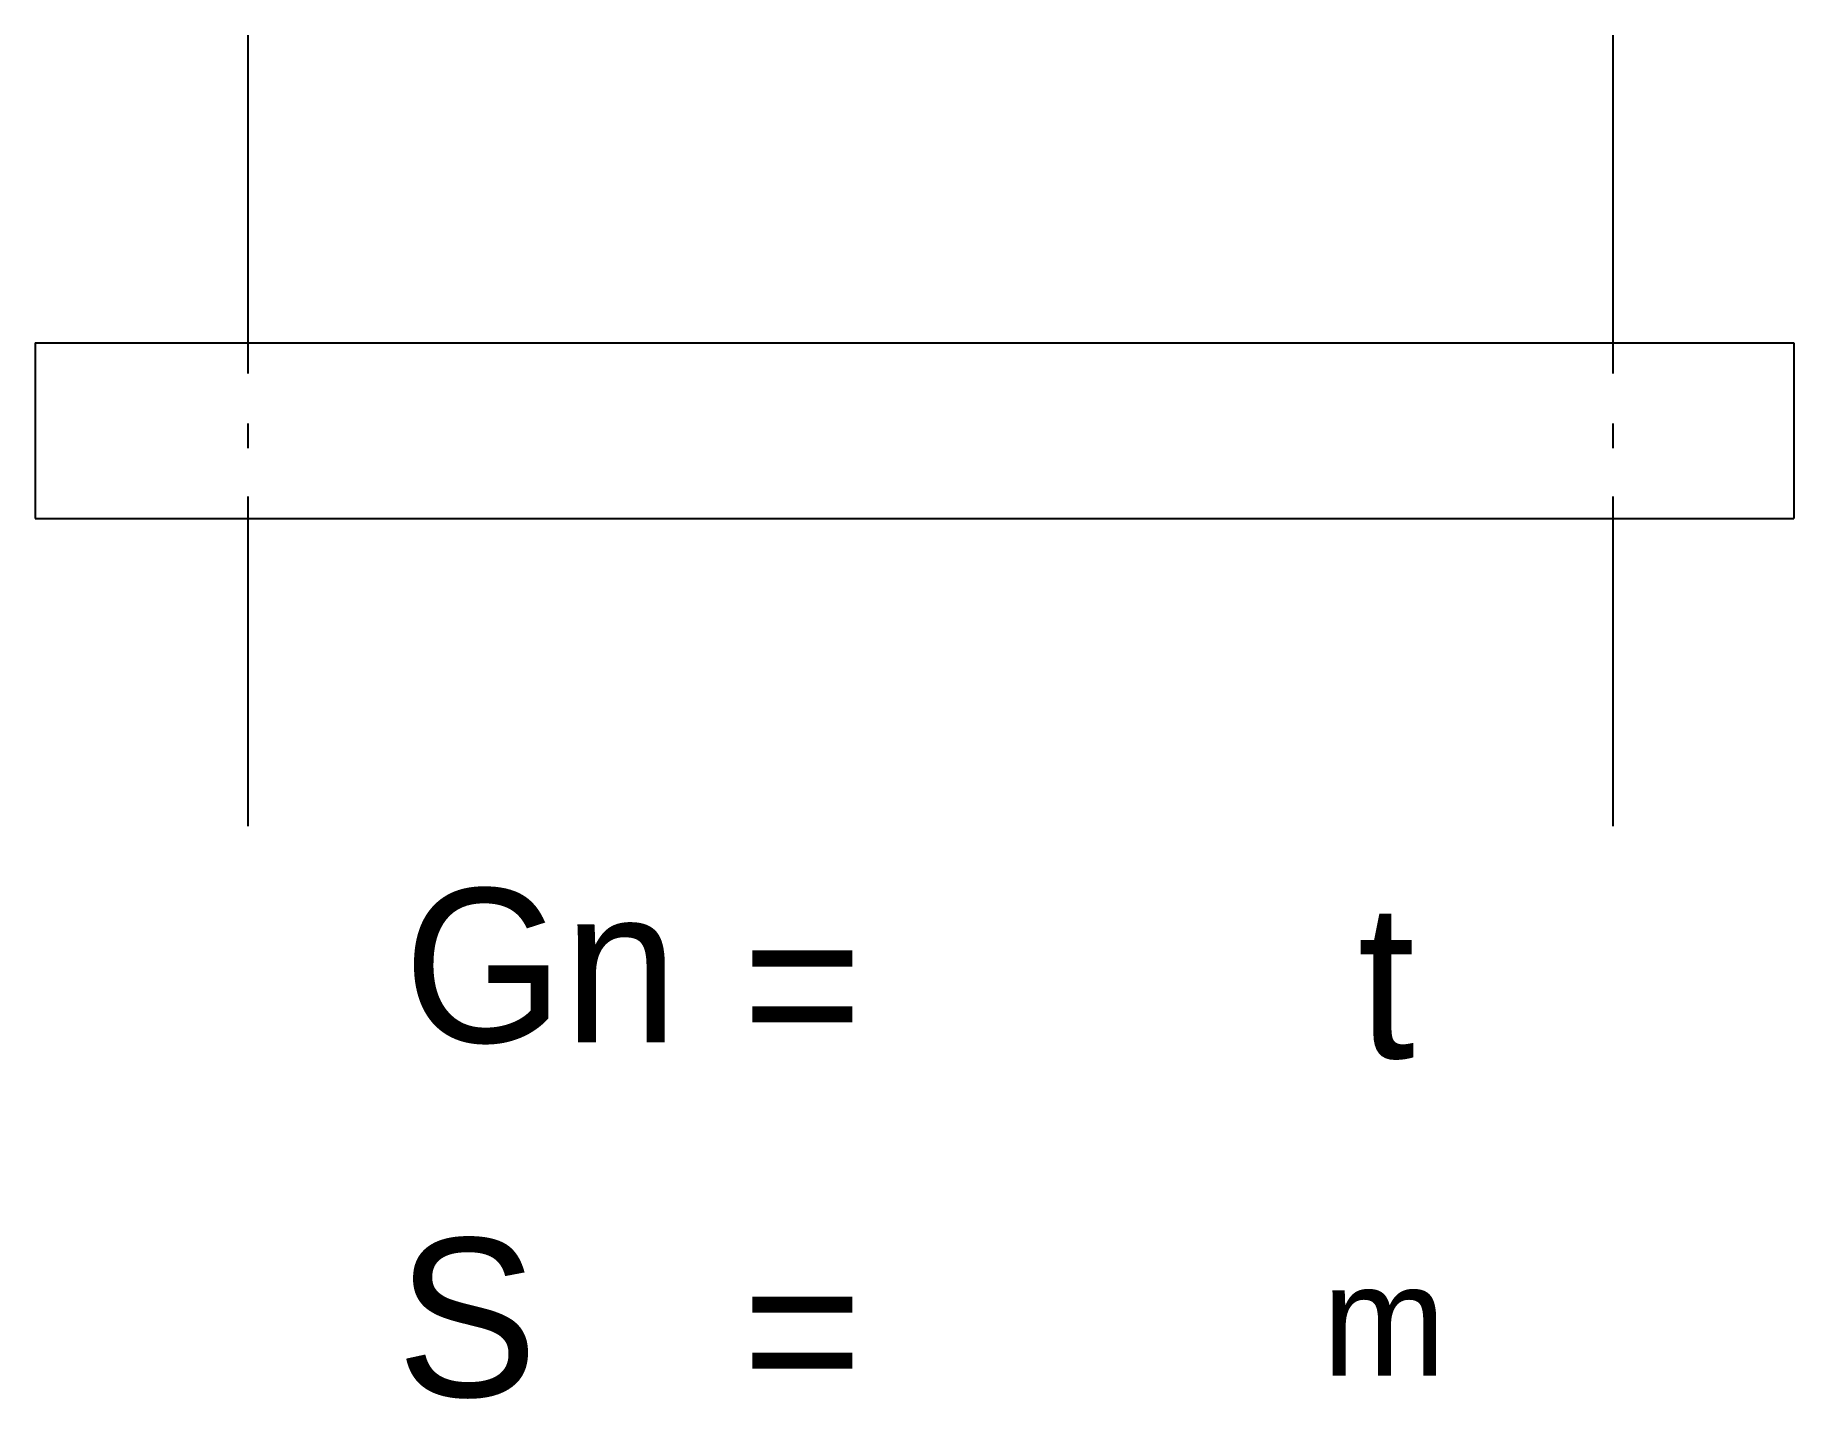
# Model space of a CAD drawing. Header units: metres. Extents: x 13524 to 13544, y 18426.7 to 18442.2.
import ezdxf

# ---------------------------------------------------------------- set-up
doc = ezdxf.new("R2010")
doc.units = ezdxf.units.M
doc.layers.add('PUB_TEXT', color=7, linetype='Continuous')
doc.layers.add('STAIR', color=2, linetype='Continuous')

msp = doc.modelspace()

# ---------------------------------------------------------------- linework, layer by layer
for points in [[(13526.47, 18442.17), (13526.47, 18438.32)], [(13541.99, 18442.17), (13541.99, 18438.32)], [(13526.47, 18437.75), (13526.47, 18437.47)], [(13541.99, 18437.75), (13541.99, 18437.47)], [(13526.47, 18436.92), (13526.47, 18433.17)], [(13541.99, 18436.92), (13541.99, 18433.17)]]:
    msp.add_lwpolyline(points)
at = {"layer": 'STAIR'}
for p, q in [((13524.05, 18438.67), (13524.05, 18436.67)), ((13524.05, 18438.67), (13544.05, 18438.67)), ((13544.05, 18438.67), (13544.05, 18436.67)), ((13524.05, 18436.67), (13544.05, 18436.67))]:
    msp.add_line(p, q, dxfattribs=at)

# ---------------------------------------------------------------- texts
at = {"layer": 'PUB_TEXT'}
for s, height, p in [('Gn', 1.75, (13528.24, 18430.71)), ('t', 1.75, (13539.09, 18430.53)), ('=', 1.75, (13532.09, 18430.51)), ('S', 1.8, (13528.16, 18426.68)), ('=', 1.75, (13532.09, 18426.57)), ('m', 1.26, (13538.69, 18426.92))]:
    msp.add_text(s, height=height, dxfattribs=at).set_placement(p)

doc.saveas('drawing.dxf')
